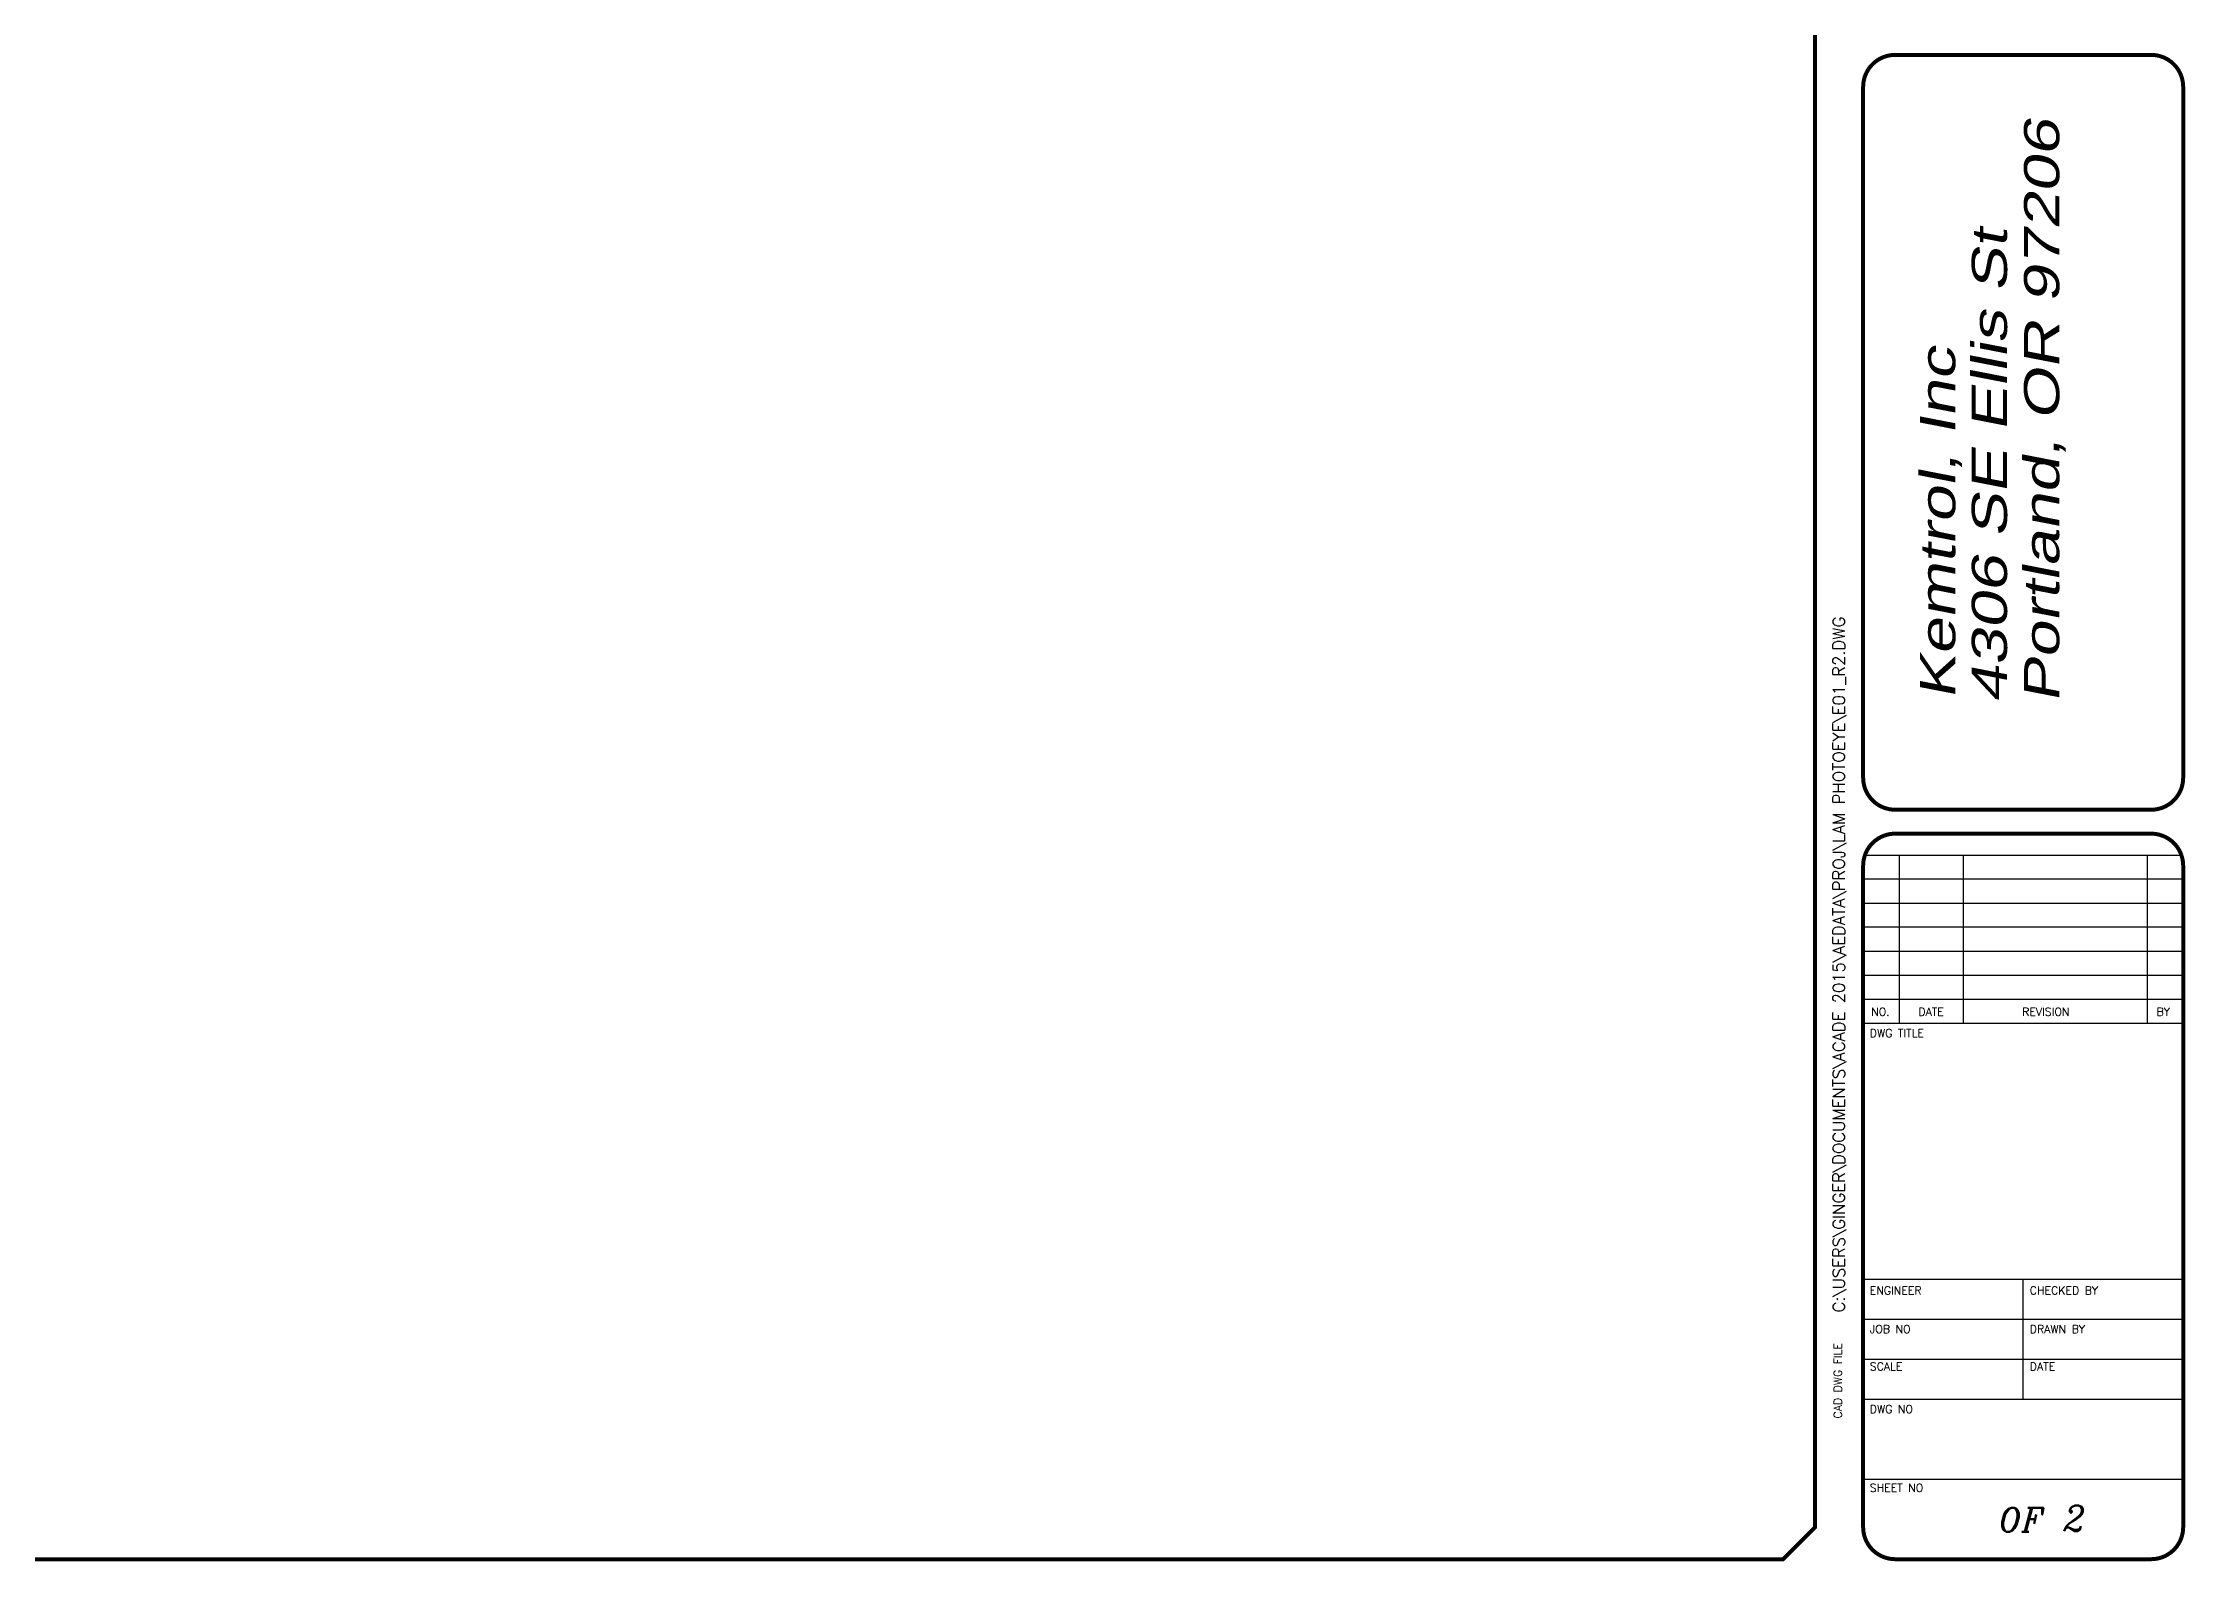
# Model space of a CAD drawing. Header units: inches. Extents: x 0 to 33.5, y 0 to 22.4.
# Drawn here: x 16.75 to 33.48, y 0.02 to 11.88 of the extents above; entities that cross this region are included whole.
import ezdxf
from ezdxf.enums import TextEntityAlignment as Align

# ---------------------------------------------------------------- set-up
doc = ezdxf.new("R2010")
doc.units = ezdxf.units.IN
doc.header["$MEASUREMENT"] = 0
doc.layers.add('LOGO1', color=20, linetype='Continuous')
doc.layers.add('TITLE', color=7, linetype='Continuous')
doc.styles.add('ITALIC', font='ITALIC')
doc.styles.add('M12', font='tt0009m_.ttf', dxfattribs={"oblique": 5})
doc.styles.add('SIMPLEX', font='SIMPLEX')

# ---------------------------------------------------------------- blocks, each defined once
blk = doc.blocks.new('NO_NUM_acade_title')
at = {"layer": 'TITLE'}
for p, q in [((30.969, 5.531), (33.469, 5.531)), ((31.25, 5.531), (31.25, 4.219)), ((31.75, 5.531), (31.75, 4.219)), ((33.188, 5.531), (33.188, 4.219)), ((30.969, 5.344), (33.469, 5.344)), ((30.969, 5.156), (33.469, 5.156)), ((30.969, 4.969), (33.469, 4.969)), ((30.969, 4.781), (33.469, 4.781)), ((30.969, 4.594), (33.469, 4.594)), ((30.969, 4.406), (33.469, 4.406)), ((30.969, 4.219), (33.469, 4.219)), ((30.594, 0.281), (30.594, 2.214)), ((30.969, 2.219), (33.469, 2.219)), ((32.219, 1.281), (32.219, 2.219)), ((30.969, 1.906), (33.469, 1.906)), ((30.969, 1.594), (33.469, 1.594)), ((30.969, 1.281), (33.469, 1.281)), ((30.969, 0.656), (33.469, 0.656))]:
    blk.add_line(p, q, dxfattribs=at)
at = {"layer": 'TITLE', "const_width": 0.0312}
blk.add_lwpolyline([(30.594, 0.281), (30.594, 22.177), (30.344, 22.427), (0.281, 22.427), (0.031, 22.177), (0.031, 0.281), (0.281, 0.031), (30.344, 0.031)], close=True, dxfattribs=at)
for points in [[(31.219, 11.781, 0.414214), (30.969, 11.531, 0.414214)], [(33.469, 11.531, 0.414214), (33.219, 11.781, 0.414214)], [(30.969, 6.135, 0.414214), (31.219, 5.885, 0.414214)], [(33.219, 5.885, 0.414214), (33.469, 6.135, 0.414214)], [(31.219, 5.698, 0.414214), (30.969, 5.448, 0.414214)], [(33.469, 5.448, 0.414214), (33.219, 5.698, 0.414214)], [(30.969, 0.281, 0.414214), (31.219, 0.031, 0.414214)], [(33.219, 0.031, 0.414214), (33.469, 0.281, 0.414214)]]:
    blk.add_lwpolyline(points, format="xyb", dxfattribs=at)
for points in [[(31.219, 11.781), (33.219, 11.781)], [(31.219, 5.885), (33.219, 5.885)], [(31.219, 5.698), (33.219, 5.698)], [(30.969, 5.448), (30.969, 0.281)], [(33.469, 5.448), (33.469, 0.281)], [(31.219, 0.031), (33.219, 0.031)]]:
    blk.add_lwpolyline(points, dxfattribs=at)
at = {"layer": 'TITLE', "color": 7, "const_width": 0.0312}
for points in [[(30.969, 11.531), (30.969, 6.135)], [(33.469, 11.531), (33.469, 6.135)]]:
    blk.add_lwpolyline(points, dxfattribs=at)
at = {"layer": 'TITLE', "color": 1}
for s, height, style, p in [('NO.', 0.0625, 'SIMPLEX', (31.104, 4.307)), ('DATE', 0.0625, 'SIMPLEX', (31.5, 4.307)), ('REVISION', 0.0625, 'SIMPLEX', (32.396, 4.307)), ('BY', 0.0625, 'SIMPLEX', (33.313, 4.307)), ('OF', 0.1875, 'ITALIC', (32.208, 0.339))]:
    blk.add_text(s, height=height, dxfattribs=dict(at, style=style)).set_placement(p, align=Align.MIDDLE)
at = {"layer": 'TITLE', "color": 1, "style": 'SIMPLEX'}
for s, p in [('DWG TITLE', (31.021, 4.109)), ('ENGINEER', (31.021, 2.099)), ('CHECKED BY', (32.271, 2.099)), ('JOB NO', (31.021, 1.797)), ('DRAWN BY', (32.271, 1.797)), ('SCALE', (31.021, 1.505)), ('DATE', (32.271, 1.505)), ('DWG NO', (31.021, 1.172)), ('SHEET NO', (31.021, 0.557))]:
    blk.add_text(s, height=0.0625, dxfattribs=at).set_placement(p)
blk.add_text('CAD DWG FILE', height=0.0625, rotation=90, dxfattribs=at).set_placement((30.802, 1.13))
at = {"layer": 'TITLE', "color": 1, "style": 'ITALIC'}
for tag, height, p in [('TITLE#1', 0.125, (32.156, 3.406)), ('TITLE#2', 0.125, (32.156, 3.204)), ('TITLE#3', 0.125, (32.156, 3.001)), ('TITLE#4', 0.125, (32.156, 2.799)), ('DWG#', 0.2, (32.156, 0.826))]:
    blk.add_attdef(tag, text='', height=height, dxfattribs=at).set_placement(p, align=Align.CENTER)
at = {"layer": 'TITLE', "color": 1, "style": 'SIMPLEX'}
blk.add_attdef('CAD#', (30.826, 1.958), '', height=0.0938, rotation=90, dxfattribs=at)
at = {"layer": 'TITLE', "color": 1}
for tag, p, height, style in [('ENGINEER', (31.237, 1.958), 0.0938, 'ITALIC'), ('CHKDBY', (32.424, 1.958), 0.0938, 'ITALIC'), ('JOB#', (31.464, 1.644), 0.0938, 'SIMPLEX'), ('DRAWNBY', (32.494, 1.644), 0.0938, 'ITALIC'), ('SCALE', (31.353, 1.344), 0.0938, 'SIMPLEX'), ('DATE', (32.408, 1.344), 0.0938, 'SIMPLEX'), ('SHTS', (32.532, 0.25), 0.2, 'ITALIC')]:
    blk.add_attdef(tag, p, '', height=height, dxfattribs=dict(at, style=style))
at = {"layer": 'TITLE', "color": 1, "style": 'ITALIC'}
blk.add_attdef('SH#', text='', height=0.2, dxfattribs=at).set_placement((31.881, 0.25), align=Align.RIGHT)
at = {"layer": 'TITLE', "color": 7, "flags": 9}
blk.add_attdef('WD_TB', (31.219, 0.031), '', height=0.125, dxfattribs=at)

msp = doc.modelspace()

# ---------------------------------------------------------------- block references
ref = msp.add_blockref('NO_NUM_acade_title', (0, 0))
ref.add_attrib('SHTS', '2', (32.532, 0.25), dxfattribs={"layer": 'TITLE', "color": 1, "height": 0.2, "style": 'ITALIC'})
ref.add_attrib('CAD#', 'C:\\USERS\\GINGER\\DOCUMENTS\\ACADE 2015\\AEDATA\\PROJ\\LAM PHOTOEYE\\E01_R2.DWG', (30.826, 1.958), dxfattribs={"layer": 'TITLE', "color": 1, "height": 0.09375, "rotation": 90, "style": 'SIMPLEX'})

# ---------------------------------------------------------------- texts
at = {"layer": 'LOGO1', "color": 4, "style": 'M12', "oblique": 11, "width": 1.4}
for s, p in [('Portland, OR 97206', (32.501, 6.721)), ('4306 SE Ellis St', (32.093, 6.721)), ('Kemtrol, Inc', (31.689, 6.747))]:
    msp.add_text(s, height=0.27519, rotation=90, dxfattribs=at).set_placement(p)

doc.saveas('drawing.dxf')
